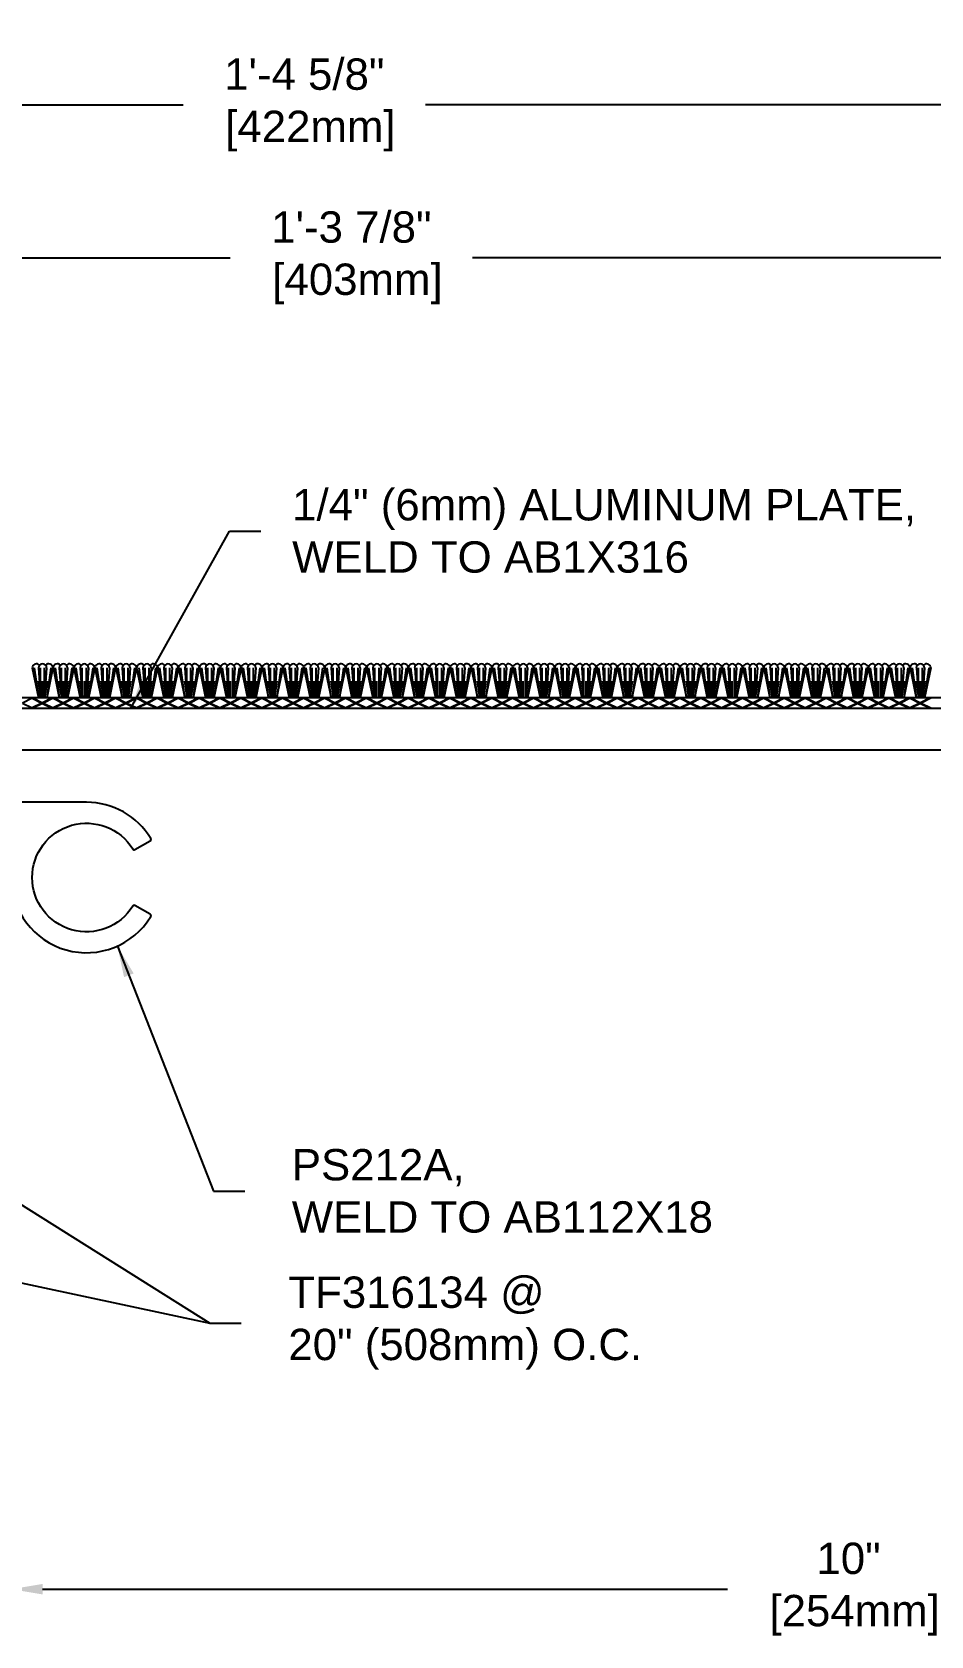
# Model space of a CAD drawing. Header units: inches. Extents: x -4.4 to 49.4, y -1.4 to 9.7.
# Drawn here: x 6.98 to 12.35, y -1.24 to 8.35 of the extents above; entities that cross this region are included whole.
import ezdxf

# ---------------------------------------------------------------- set-up
doc = ezdxf.new("R2010")
doc.units = ezdxf.units.IN
doc.header["$MEASUREMENT"] = 0
for name, color, linetype in [('Conditions', 1, 'Continuous'), ('Dimensions', 3, 'Continuous'), ('Metals', 7, 'Continuous'), ('Text', 2, 'Continuous')]:
    doc.layers.add(name, color=color, linetype=linetype)
doc.styles.add('ARIAL', font='arial.ttf')
doc.dimstyles.new('Arial', dxfattribs={"dimscale": 1.5, "dimtxt": 0.125, "dimasz": 0.125, "dimexe": 0.125, "dimexo": 0.125, "dimgap": 0.125, "dimtad": 0, "dimtih": 1, "dimtoh": 1, "dimdec": 4, "dimzin": 0, "dimdsep": 46, "dimlunit": 4, "dimtxsty": 'ARIAL', "dimcen": 0.125, "dimadec": 0, "dimazin": 0, "dimtfac": 1, "dimtdec": 4, "dimtofl": 0, "dimtmove": 0, "dimatfit": 3, "dimfxl": 0, "dimfrac": 2, "dimtolj": 1, "dimtzin": 0, "dimarcsym": 0})

# ---------------------------------------------------------------- blocks, each defined once
blk = doc.blocks.new('*D12')
at = {"layer": 'Defpoints', "color": 0}
for p in [(6.8539, 0), (16.8539, 0), (16.8539, -0.9653)]:
    blk.add_point(p, dxfattribs=at)
at = {"layer": 'Dimensions', "color": 0, "lineweight": -2}
for p, q in [((6.8539, -0.1875), (6.8539, -1.1528)), ((16.8539, -0.1875), (16.8539, -1.1528)), ((7.0414, -0.9653), (11.1362, -0.9653)), ((16.6664, -0.9653), (12.5859, -0.9653))]:
    blk.add_line(p, q, dxfattribs=at)
at = {"layer": 'Dimensions', "color": 0}
for points in [[(7.0414, -0.9341), (7.0414, -0.9966), (6.8539, -0.9653)], [(16.6664, -0.9341), (16.6664, -0.9966), (16.8539, -0.9653)]]:
    blk.add_solid(points, dxfattribs=at)
at = {"layer": 'Dimensions', "color": 0, "insert": (11.861, -0.9653), "char_height": 0.1875, "attachment_point": 5, "style": 'ARIAL'}
blk.add_mtext('\\A1;10"\\P [254mm]', dxfattribs=at)
blk = doc.blocks.new('*D14')
at = {"layer": 'Defpoints', "color": 0}
for p in [(16.8539, 7.9145), (0.2542, 4.4823), (16.8539, 4.4773)]:
    blk.add_point(p, dxfattribs=at)
at = {"layer": 'Dimensions', "color": 0, "lineweight": -2}
for p, q in [((0.2542, 4.6698), (0.2542, 8.102)), ((16.8539, 4.6648), (16.8539, 8.102)), ((0.4417, 7.9145), (7.8816, 7.9145)), ((16.6664, 7.9145), (9.3313, 7.9145))]:
    blk.add_line(p, q, dxfattribs=at)
at = {"layer": 'Dimensions', "color": 0}
for points in [[(0.4417, 7.9457), (0.4417, 7.8832), (0.2542, 7.9145)], [(16.6664, 7.9457), (16.6664, 7.8832), (16.8539, 7.9145)]]:
    blk.add_solid(points, dxfattribs=at)
at = {"layer": 'Dimensions', "color": 0, "insert": (8.6064, 7.9145), "char_height": 0.1875, "attachment_point": 5, "style": 'ARIAL'}
blk.add_mtext('\\A1;1\'-4 5/8"\\P [422mm]', dxfattribs=at)
blk = doc.blocks.new('*D18')
at = {"layer": 'Defpoints', "color": 0}
for p in [(1.0001, 6.9999), (1.0001, 4.4773), (16.8539, 4.4773)]:
    blk.add_point(p, dxfattribs=at)
at = {"layer": 'Dimensions', "color": 0, "lineweight": -2}
for p, q in [((1.0001, 4.6648), (1.0001, 7.1874)), ((16.8539, 4.6648), (16.8539, 7.1874)), ((1.1876, 6.9999), (8.1631, 6.9999)), ((16.6664, 6.9999), (9.6128, 6.9999))]:
    blk.add_line(p, q, dxfattribs=at)
at = {"layer": 'Dimensions', "color": 0}
for points in [[(1.1876, 7.0311), (1.1876, 6.9686), (1.0001, 6.9999)], [(16.6664, 7.0311), (16.6664, 6.9686), (16.8539, 6.9999)]]:
    blk.add_solid(points, dxfattribs=at)
at = {"layer": 'Dimensions', "color": 0, "insert": (8.8879, 6.9999), "char_height": 0.1875, "attachment_point": 5, "style": 'ARIAL'}
blk.add_mtext('\\A1;1\'-3 7/8"\\P [403mm]', dxfattribs=at)
blk = doc.blocks.new('PS212A')
at = {"linetype": 'Continuous', "flags": 128}
blk.add_lwpolyline([(0.4499, 0.125), (-1.7472, 0.125, 0.414214), (-1.7572, 0.115), (-1.7572, 0.0941, 0.198912), (-1.7543, 0.0871), (-1.6701, 0.0029, 0.198912), (-1.6631, 0), (-0.01, 0, -0.414214), (0, -0.01), (0, -0.3249, 0.758338), (0.8344, -0.5587, 0.420887), (0.8308, -0.5448), (0.7399, -0.4923, 0.405496), (0.7264, -0.4957, -3.520953), (0.7264, -0.1541, 0.405496), (0.7399, -0.1575), (0.8308, -0.105, 0.420887), (0.8344, -0.0912, 0.261868)], format="xyb", close=True, dxfattribs=at)
blk = doc.blocks.new('*U38')
for p, q in [((15, 0.0625), (0, 0.0625)), ((0, 0), (15, 0)), ((5.125, 0.0603), (5.067, 0.0312)), ((5.067, 0.0312), (5.125, 0.0022)), ((5.125, 0.0603), (5.183, 0.0312)), ((5.183, 0.0312), (5.125, 0.0022)), ((5.1295, 0.0625), (5.1875, 0.0335)), ((5.1875, 0.029), (5.1295, 0)), ((5.2455, 0.0625), (5.1875, 0.0335)), ((5.1875, 0.029), (5.2455, 0)), ((5.25, 0.0603), (5.192, 0.0312)), ((5.192, 0.0312), (5.25, 0.0022)), ((5.25, 0.0603), (5.308, 0.0312)), ((5.308, 0.0312), (5.25, 0.0022)), ((5.2545, 0.0625), (5.3125, 0.0335)), ((5.3125, 0.029), (5.2545, 0)), ((5.3705, 0.0625), (5.3125, 0.0335)), ((5.3125, 0.029), (5.3705, 0)), ((5.375, 0.0603), (5.317, 0.0312)), ((5.317, 0.0312), (5.375, 0.0022)), ((5.375, 0.0603), (5.433, 0.0312)), ((5.433, 0.0312), (5.375, 0.0022)), ((5.3795, 0.0625), (5.4375, 0.0335)), ((5.4375, 0.029), (5.3795, 0)), ((5.4955, 0.0625), (5.4375, 0.0335)), ((5.4375, 0.029), (5.4955, 0)), ((5.5, 0.0603), (5.442, 0.0312)), ((5.442, 0.0312), (5.5, 0.0022)), ((5.5, 0.0603), (5.558, 0.0312)), ((5.558, 0.0312), (5.5, 0.0022)), ((5.5045, 0.0625), (5.5625, 0.0335)), ((5.5625, 0.029), (5.5045, 0)), ((5.6205, 0.0625), (5.5625, 0.0335)), ((5.5625, 0.029), (5.6205, 0)), ((5.625, 0.0603), (5.567, 0.0312)), ((5.567, 0.0312), (5.625, 0.0022)), ((5.625, 0.0603), (5.683, 0.0312)), ((5.683, 0.0312), (5.625, 0.0022)), ((5.6295, 0.0625), (5.6875, 0.0335)), ((5.6875, 0.029), (5.6295, 0)), ((5.7455, 0.0625), (5.6875, 0.0335)), ((5.6875, 0.029), (5.7455, 0)), ((5.75, 0.0603), (5.692, 0.0312)), ((5.692, 0.0312), (5.75, 0.0022)), ((5.75, 0.0603), (5.808, 0.0312)), ((5.808, 0.0312), (5.75, 0.0022)), ((5.7545, 0.0625), (5.8125, 0.0335)), ((5.8125, 0.029), (5.7545, 0)), ((5.8705, 0.0625), (5.8125, 0.0335)), ((5.8125, 0.029), (5.8705, 0)), ((5.875, 0.0603), (5.817, 0.0312)), ((5.817, 0.0312), (5.875, 0.0022)), ((5.875, 0.0603), (5.933, 0.0312)), ((5.933, 0.0312), (5.875, 0.0022)), ((5.8795, 0.0625), (5.9375, 0.0335)), ((5.9375, 0.029), (5.8795, 0)), ((5.9955, 0.0625), (5.9375, 0.0335)), ((5.9375, 0.029), (5.9955, 0)), ((6, 0.0603), (5.942, 0.0312)), ((5.942, 0.0312), (6, 0.0022)), ((6, 0.0603), (6.058, 0.0312)), ((6.058, 0.0312), (6, 0.0022)), ((6.0045, 0.0625), (6.0625, 0.0335)), ((6.0625, 0.029), (6.0045, 0)), ((6.1205, 0.0625), (6.0625, 0.0335)), ((6.0625, 0.029), (6.1205, 0)), ((6.125, 0.0603), (6.067, 0.0312)), ((6.067, 0.0312), (6.125, 0.0022)), ((6.125, 0.0603), (6.183, 0.0312)), ((6.183, 0.0312), (6.125, 0.0022)), ((6.1295, 0.0625), (6.1875, 0.0335)), ((6.1875, 0.029), (6.1295, 0)), ((6.2455, 0.0625), (6.1875, 0.0335)), ((6.1875, 0.029), (6.2455, 0)), ((6.25, 0.0603), (6.192, 0.0312)), ((6.192, 0.0312), (6.25, 0.0022)), ((6.25, 0.0603), (6.308, 0.0312)), ((6.308, 0.0312), (6.25, 0.0022)), ((6.2545, 0.0625), (6.3125, 0.0335)), ((6.3125, 0.029), (6.2545, 0)), ((6.3705, 0.0625), (6.3125, 0.0335)), ((6.3125, 0.029), (6.3705, 0)), ((6.375, 0.0603), (6.317, 0.0312)), ((6.317, 0.0312), (6.375, 0.0022)), ((6.375, 0.0603), (6.433, 0.0312)), ((6.433, 0.0312), (6.375, 0.0022)), ((6.3795, 0.0625), (6.4375, 0.0335)), ((6.4375, 0.029), (6.3795, 0)), ((6.4955, 0.0625), (6.4375, 0.0335)), ((6.4375, 0.029), (6.4955, 0)), ((6.5, 0.0603), (6.442, 0.0312)), ((6.442, 0.0312), (6.5, 0.0022)), ((6.5, 0.0603), (6.558, 0.0312)), ((6.558, 0.0312), (6.5, 0.0022)), ((6.5045, 0.0625), (6.5625, 0.0335)), ((6.5625, 0.029), (6.5045, 0)), ((6.6205, 0.0625), (6.5625, 0.0335)), ((6.5625, 0.029), (6.6205, 0)), ((6.625, 0.0603), (6.567, 0.0312)), ((6.567, 0.0312), (6.625, 0.0022)), ((6.625, 0.0603), (6.683, 0.0312)), ((6.683, 0.0312), (6.625, 0.0022)), ((6.6295, 0.0625), (6.6875, 0.0335)), ((6.6875, 0.029), (6.6295, 0)), ((6.7455, 0.0625), (6.6875, 0.0335)), ((6.6875, 0.029), (6.7455, 0)), ((6.75, 0.0603), (6.692, 0.0312)), ((6.692, 0.0312), (6.75, 0.0022)), ((6.75, 0.0603), (6.808, 0.0312)), ((6.808, 0.0312), (6.75, 0.0022)), ((6.7545, 0.0625), (6.8125, 0.0335)), ((6.8125, 0.029), (6.7545, 0)), ((6.8705, 0.0625), (6.8125, 0.0335)), ((6.8125, 0.029), (6.8705, 0)), ((6.875, 0.0603), (6.817, 0.0312)), ((6.817, 0.0312), (6.875, 0.0022)), ((6.875, 0.0603), (6.933, 0.0312)), ((6.933, 0.0312), (6.875, 0.0022)), ((6.8795, 0.0625), (6.9375, 0.0335)), ((6.9375, 0.029), (6.8795, 0)), ((6.9955, 0.0625), (6.9375, 0.0335)), ((6.9375, 0.029), (6.9955, 0)), ((7, 0.0603), (6.942, 0.0312)), ((6.942, 0.0312), (7, 0.0022)), ((7, 0.0603), (7.058, 0.0312)), ((7.058, 0.0312), (7, 0.0022)), ((7.0045, 0.0625), (7.0625, 0.0335)), ((7.0625, 0.029), (7.0045, 0)), ((7.1205, 0.0625), (7.0625, 0.0335)), ((7.0625, 0.029), (7.1205, 0)), ((7.125, 0.0603), (7.067, 0.0312)), ((7.067, 0.0312), (7.125, 0.0022)), ((7.125, 0.0603), (7.183, 0.0312)), ((7.183, 0.0312), (7.125, 0.0022)), ((7.1295, 0.0625), (7.1875, 0.0335)), ((7.1875, 0.029), (7.1295, 0)), ((7.2455, 0.0625), (7.1875, 0.0335)), ((7.1875, 0.029), (7.2455, 0)), ((7.25, 0.0603), (7.192, 0.0312)), ((7.192, 0.0312), (7.25, 0.0022)), ((7.25, 0.0603), (7.308, 0.0312)), ((7.308, 0.0312), (7.25, 0.0022)), ((7.2545, 0.0625), (7.3125, 0.0335)), ((7.3125, 0.029), (7.2545, 0)), ((7.3705, 0.0625), (7.3125, 0.0335)), ((7.3125, 0.029), (7.3705, 0)), ((7.375, 0.0603), (7.317, 0.0312)), ((7.317, 0.0312), (7.375, 0.0022)), ((7.375, 0.0603), (7.433, 0.0312)), ((7.433, 0.0312), (7.375, 0.0022)), ((7.3795, 0.0625), (7.4375, 0.0335)), ((7.4375, 0.029), (7.3795, 0)), ((7.4955, 0.0625), (7.4375, 0.0335)), ((7.4375, 0.029), (7.4955, 0)), ((7.5, 0.0603), (7.442, 0.0312)), ((7.442, 0.0312), (7.5, 0.0022)), ((7.5, 0.0603), (7.558, 0.0312)), ((7.558, 0.0312), (7.5, 0.0022)), ((7.5045, 0.0625), (7.5625, 0.0335)), ((7.5625, 0.029), (7.5045, 0)), ((7.6205, 0.0625), (7.5625, 0.0335)), ((7.5625, 0.029), (7.6205, 0)), ((7.625, 0.0603), (7.567, 0.0312)), ((7.567, 0.0312), (7.625, 0.0022)), ((7.625, 0.0603), (7.683, 0.0312)), ((7.683, 0.0312), (7.625, 0.0022)), ((7.6295, 0.0625), (7.6875, 0.0335)), ((7.6875, 0.029), (7.6295, 0)), ((7.7455, 0.0625), (7.6875, 0.0335)), ((7.6875, 0.029), (7.7455, 0)), ((7.75, 0.0603), (7.692, 0.0312)), ((7.692, 0.0312), (7.75, 0.0022)), ((7.75, 0.0603), (7.808, 0.0312)), ((7.808, 0.0312), (7.75, 0.0022)), ((7.7545, 0.0625), (7.8125, 0.0335)), ((7.8125, 0.029), (7.7545, 0)), ((7.8705, 0.0625), (7.8125, 0.0335)), ((7.8125, 0.029), (7.8705, 0)), ((7.875, 0.0603), (7.817, 0.0312)), ((7.817, 0.0312), (7.875, 0.0022)), ((7.875, 0.0603), (7.933, 0.0312)), ((7.933, 0.0312), (7.875, 0.0022)), ((7.8795, 0.0625), (7.9375, 0.0335)), ((7.9375, 0.029), (7.8795, 0)), ((7.9955, 0.0625), (7.9375, 0.0335)), ((7.9375, 0.029), (7.9955, 0)), ((8, 0.0603), (7.942, 0.0312)), ((7.942, 0.0312), (8, 0.0022)), ((8, 0.0603), (8.058, 0.0312)), ((8.058, 0.0312), (8, 0.0022)), ((8.0045, 0.0625), (8.0625, 0.0335)), ((8.0625, 0.029), (8.0045, 0)), ((8.1205, 0.0625), (8.0625, 0.0335)), ((8.0625, 0.029), (8.1205, 0)), ((8.125, 0.0603), (8.067, 0.0312)), ((8.067, 0.0312), (8.125, 0.0022)), ((8.125, 0.0603), (8.183, 0.0312)), ((8.183, 0.0312), (8.125, 0.0022)), ((8.1295, 0.0625), (8.1875, 0.0335)), ((8.1875, 0.029), (8.1295, 0)), ((8.2455, 0.0625), (8.1875, 0.0335)), ((8.1875, 0.029), (8.2455, 0)), ((8.25, 0.0603), (8.192, 0.0312)), ((8.192, 0.0312), (8.25, 0.0022)), ((8.25, 0.0603), (8.308, 0.0312)), ((8.308, 0.0312), (8.25, 0.0022)), ((8.2545, 0.0625), (8.3125, 0.0335)), ((8.3125, 0.029), (8.2545, 0)), ((8.3705, 0.0625), (8.3125, 0.0335)), ((8.3125, 0.029), (8.3705, 0)), ((8.375, 0.0603), (8.317, 0.0312)), ((8.317, 0.0312), (8.375, 0.0022)), ((8.375, 0.0603), (8.433, 0.0312)), ((8.433, 0.0312), (8.375, 0.0022)), ((8.3795, 0.0625), (8.4375, 0.0335)), ((8.4375, 0.029), (8.3795, 0)), ((8.4955, 0.0625), (8.4375, 0.0335)), ((8.4375, 0.029), (8.4955, 0)), ((8.5, 0.0603), (8.442, 0.0312)), ((8.442, 0.0312), (8.5, 0.0022)), ((8.5, 0.0603), (8.558, 0.0312)), ((8.558, 0.0312), (8.5, 0.0022)), ((8.5045, 0.0625), (8.5625, 0.0335)), ((8.5625, 0.029), (8.5045, 0)), ((8.6205, 0.0625), (8.5625, 0.0335)), ((8.5625, 0.029), (8.6205, 0)), ((8.625, 0.0603), (8.567, 0.0312)), ((8.567, 0.0312), (8.625, 0.0022)), ((8.625, 0.0603), (8.683, 0.0312)), ((8.683, 0.0312), (8.625, 0.0022)), ((8.6295, 0.0625), (8.6875, 0.0335)), ((8.6875, 0.029), (8.6295, 0)), ((8.7455, 0.0625), (8.6875, 0.0335)), ((8.6875, 0.029), (8.7455, 0)), ((8.75, 0.0603), (8.692, 0.0312)), ((8.692, 0.0312), (8.75, 0.0022)), ((8.75, 0.0603), (8.808, 0.0312)), ((8.808, 0.0312), (8.75, 0.0022)), ((8.7545, 0.0625), (8.8125, 0.0335)), ((8.8125, 0.029), (8.7545, 0)), ((8.8705, 0.0625), (8.8125, 0.0335)), ((8.8125, 0.029), (8.8705, 0)), ((8.875, 0.0603), (8.817, 0.0312)), ((8.817, 0.0312), (8.875, 0.0022)), ((8.875, 0.0603), (8.933, 0.0312)), ((8.933, 0.0312), (8.875, 0.0022)), ((8.8795, 0.0625), (8.9375, 0.0335)), ((8.9375, 0.029), (8.8795, 0)), ((8.9955, 0.0625), (8.9375, 0.0335)), ((8.9375, 0.029), (8.9955, 0)), ((9, 0.0603), (8.942, 0.0312)), ((8.942, 0.0312), (9, 0.0022)), ((9, 0.0603), (9.058, 0.0312)), ((9.058, 0.0312), (9, 0.0022)), ((9.0045, 0.0625), (9.0625, 0.0335)), ((9.0625, 0.029), (9.0045, 0)), ((9.1205, 0.0625), (9.0625, 0.0335)), ((9.0625, 0.029), (9.1205, 0)), ((9.125, 0.0603), (9.067, 0.0312)), ((9.067, 0.0312), (9.125, 0.0022)), ((9.125, 0.0603), (9.183, 0.0312)), ((9.183, 0.0312), (9.125, 0.0022)), ((9.1295, 0.0625), (9.1875, 0.0335)), ((9.1875, 0.029), (9.1295, 0)), ((9.2455, 0.0625), (9.1875, 0.0335)), ((9.1875, 0.029), (9.2455, 0)), ((9.25, 0.0603), (9.192, 0.0312)), ((9.192, 0.0312), (9.25, 0.0022)), ((9.25, 0.0603), (9.308, 0.0312)), ((9.308, 0.0312), (9.25, 0.0022)), ((9.2545, 0.0625), (9.3125, 0.0335)), ((9.3125, 0.029), (9.2545, 0)), ((9.3705, 0.0625), (9.3125, 0.0335)), ((9.3125, 0.029), (9.3705, 0)), ((9.375, 0.0603), (9.317, 0.0312)), ((9.317, 0.0312), (9.375, 0.0022)), ((9.375, 0.0603), (9.433, 0.0312)), ((9.433, 0.0312), (9.375, 0.0022)), ((9.3795, 0.0625), (9.4375, 0.0335)), ((9.4375, 0.029), (9.3795, 0)), ((9.4955, 0.0625), (9.4375, 0.0335)), ((9.4375, 0.029), (9.4955, 0)), ((9.5, 0.0603), (9.442, 0.0312)), ((9.442, 0.0312), (9.5, 0.0022)), ((9.5, 0.0603), (9.558, 0.0312)), ((9.558, 0.0312), (9.5, 0.0022)), ((9.5045, 0.0625), (9.5625, 0.0335)), ((9.5625, 0.029), (9.5045, 0)), ((9.6205, 0.0625), (9.5625, 0.0335)), ((9.5625, 0.029), (9.6205, 0)), ((9.625, 0.0603), (9.567, 0.0312)), ((9.567, 0.0312), (9.625, 0.0022)), ((9.625, 0.0603), (9.683, 0.0312)), ((9.683, 0.0312), (9.625, 0.0022)), ((9.6295, 0.0625), (9.6875, 0.0335)), ((9.6875, 0.029), (9.6295, 0)), ((9.7455, 0.0625), (9.6875, 0.0335)), ((9.6875, 0.029), (9.7455, 0)), ((9.75, 0.0603), (9.692, 0.0312)), ((9.692, 0.0312), (9.75, 0.0022)), ((9.75, 0.0603), (9.808, 0.0312)), ((9.808, 0.0312), (9.75, 0.0022)), ((9.7545, 0.0625), (9.8125, 0.0335)), ((9.8125, 0.029), (9.7545, 0)), ((9.8705, 0.0625), (9.8125, 0.0335)), ((9.8125, 0.029), (9.8705, 0)), ((9.875, 0.0603), (9.817, 0.0312)), ((9.817, 0.0312), (9.875, 0.0022)), ((9.875, 0.0603), (9.933, 0.0312)), ((9.933, 0.0312), (9.875, 0.0022)), ((9.8795, 0.0625), (9.9375, 0.0335)), ((9.9375, 0.029), (9.8795, 0)), ((9.9955, 0.0625), (9.9375, 0.0335)), ((9.9375, 0.029), (9.9955, 0)), ((10, 0.0603), (9.942, 0.0312)), ((9.942, 0.0312), (10, 0.0022)), ((10, 0.0603), (10.058, 0.0312)), ((10.058, 0.0312), (10, 0.0022)), ((10.0045, 0.0625), (10.0625, 0.0335)), ((10.0625, 0.029), (10.0045, 0)), ((10.1205, 0.0625), (10.0625, 0.0335)), ((10.0625, 0.029), (10.1205, 0)), ((10.125, 0.0603), (10.067, 0.0312)), ((10.067, 0.0312), (10.125, 0.0022)), ((10.125, 0.0603), (10.183, 0.0312)), ((10.183, 0.0312), (10.125, 0.0022)), ((10.1295, 0.0625), (10.1875, 0.0335)), ((10.1875, 0.029), (10.1295, 0)), ((10.2455, 0.0625), (10.1875, 0.0335)), ((10.1875, 0.029), (10.2455, 0)), ((10.25, 0.0603), (10.192, 0.0312)), ((10.192, 0.0312), (10.25, 0.0022)), ((10.25, 0.0603), (10.308, 0.0312)), ((10.308, 0.0312), (10.25, 0.0022)), ((10.2545, 0.0625), (10.3125, 0.0335)), ((10.3125, 0.029), (10.2545, 0)), ((10.3705, 0.0625), (10.3125, 0.0335)), ((10.3125, 0.029), (10.3705, 0)), ((10.375, 0.0603), (10.317, 0.0312)), ((10.317, 0.0312), (10.375, 0.0022)), ((10.375, 0.0603), (10.433, 0.0312)), ((10.433, 0.0312), (10.375, 0.0022)), ((10.3795, 0.0625), (10.4375, 0.0335)), ((10.4375, 0.029), (10.3795, 0)), ((10.4955, 0.0625), (10.4375, 0.0335)), ((10.4375, 0.029), (10.4955, 0)), ((10.5, 0.0603), (10.442, 0.0312)), ((10.442, 0.0312), (10.5, 0.0022))]:
    blk.add_line(p, q)
for points in [[(5.1249, 0.2412), (5.1623, 0.0625)], [(5.1369, 0.243), (5.1619, 0.0642)], [(5.1624, 0.2412), (5.1749, 0.0625)], [(5.1749, 0.0625), (5.1749, 0.2412)], [(5.1992, 0.0625), (5.1992, 0.2412)], [(5.2117, 0.2412), (5.1992, 0.0625)], [(5.2492, 0.2412), (5.2118, 0.0625)], [(5.2372, 0.243), (5.2122, 0.0642)], [(5.2499, 0.2412), (5.2873, 0.0625)], [(5.2619, 0.243), (5.2869, 0.0642)], [(5.2874, 0.2412), (5.2999, 0.0625)], [(5.2999, 0.0625), (5.2999, 0.2412)], [(5.3242, 0.0625), (5.3242, 0.2412)], [(5.3367, 0.2412), (5.3242, 0.0625)], [(5.3742, 0.2412), (5.3368, 0.0625)], [(5.3622, 0.243), (5.3372, 0.0642)], [(5.3749, 0.2412), (5.4123, 0.0625)], [(5.3869, 0.243), (5.4119, 0.0642)], [(5.4124, 0.2412), (5.4249, 0.0625)], [(5.4249, 0.0625), (5.4249, 0.2412)], [(5.4492, 0.0625), (5.4492, 0.2412)], [(5.4617, 0.2412), (5.4492, 0.0625)], [(5.4992, 0.2412), (5.4618, 0.0625)], [(5.4872, 0.243), (5.4622, 0.0642)], [(5.4999, 0.2412), (5.5373, 0.0625)], [(5.5119, 0.243), (5.5369, 0.0642)], [(5.5374, 0.2412), (5.5499, 0.0625)], [(5.5499, 0.0625), (5.5499, 0.2412)], [(5.5742, 0.0625), (5.5742, 0.2412)], [(5.5867, 0.2412), (5.5742, 0.0625)], [(5.6242, 0.2412), (5.5868, 0.0625)], [(5.6122, 0.243), (5.5872, 0.0642)], [(5.6249, 0.2412), (5.6623, 0.0625)], [(5.6369, 0.243), (5.6619, 0.0642)], [(5.6624, 0.2412), (5.6749, 0.0625)], [(5.6749, 0.0625), (5.6749, 0.2412)], [(5.6992, 0.0625), (5.6992, 0.2412)], [(5.7117, 0.2412), (5.6992, 0.0625)], [(5.7492, 0.2412), (5.7118, 0.0625)], [(5.7372, 0.243), (5.7122, 0.0642)], [(5.7499, 0.2412), (5.7873, 0.0625)], [(5.7619, 0.243), (5.7869, 0.0642)], [(5.7874, 0.2412), (5.7999, 0.0625)], [(5.7999, 0.0625), (5.7999, 0.2412)], [(5.8242, 0.0625), (5.8242, 0.2412)], [(5.8367, 0.2412), (5.8242, 0.0625)], [(5.8742, 0.2412), (5.8368, 0.0625)], [(5.8622, 0.243), (5.8372, 0.0642)], [(5.8749, 0.2412), (5.9123, 0.0625)], [(5.8869, 0.243), (5.9119, 0.0642)], [(5.9124, 0.2412), (5.9249, 0.0625)], [(5.9249, 0.0625), (5.9249, 0.2412)], [(5.9492, 0.0625), (5.9492, 0.2412)], [(5.9617, 0.2412), (5.9492, 0.0625)], [(5.9992, 0.2412), (5.9618, 0.0625)], [(5.9872, 0.243), (5.9622, 0.0642)], [(5.9999, 0.2412), (6.0373, 0.0625)], [(6.0119, 0.243), (6.0369, 0.0642)], [(6.0374, 0.2412), (6.0499, 0.0625)], [(6.0499, 0.0625), (6.0499, 0.2412)], [(6.0742, 0.0625), (6.0742, 0.2412)], [(6.0867, 0.2412), (6.0742, 0.0625)], [(6.1242, 0.2412), (6.0868, 0.0625)], [(6.1122, 0.243), (6.0872, 0.0642)], [(6.1249, 0.2412), (6.1623, 0.0625)], [(6.1369, 0.243), (6.1619, 0.0642)], [(6.1624, 0.2412), (6.1749, 0.0625)], [(6.1749, 0.0625), (6.1749, 0.2412)], [(6.1992, 0.0625), (6.1992, 0.2412)], [(6.2117, 0.2412), (6.1992, 0.0625)], [(6.2492, 0.2412), (6.2118, 0.0625)], [(6.2372, 0.243), (6.2122, 0.0642)], [(6.2499, 0.2412), (6.2873, 0.0625)], [(6.2619, 0.243), (6.2869, 0.0642)], [(6.2874, 0.2412), (6.2999, 0.0625)], [(6.2999, 0.0625), (6.2999, 0.2412)], [(6.3242, 0.0625), (6.3242, 0.2412)], [(6.3367, 0.2412), (6.3242, 0.0625)], [(6.3742, 0.2412), (6.3368, 0.0625)], [(6.3622, 0.243), (6.3372, 0.0642)], [(6.3749, 0.2412), (6.4123, 0.0625)], [(6.3869, 0.243), (6.4119, 0.0642)], [(6.4124, 0.2412), (6.4249, 0.0625)], [(6.4249, 0.0625), (6.4249, 0.2412)], [(6.4492, 0.0625), (6.4492, 0.2412)], [(6.4617, 0.2412), (6.4492, 0.0625)], [(6.4992, 0.2412), (6.4618, 0.0625)], [(6.4872, 0.243), (6.4622, 0.0642)], [(6.4999, 0.2412), (6.5373, 0.0625)], [(6.5119, 0.243), (6.5369, 0.0642)], [(6.5374, 0.2412), (6.5499, 0.0625)], [(6.5499, 0.0625), (6.5499, 0.2412)], [(6.5742, 0.0625), (6.5742, 0.2412)], [(6.5867, 0.2412), (6.5742, 0.0625)], [(6.6242, 0.2412), (6.5868, 0.0625)], [(6.6122, 0.243), (6.5872, 0.0642)], [(6.6249, 0.2412), (6.6623, 0.0625)], [(6.6369, 0.243), (6.6619, 0.0642)], [(6.6624, 0.2412), (6.6749, 0.0625)], [(6.6749, 0.0625), (6.6749, 0.2412)], [(6.6992, 0.0625), (6.6992, 0.2412)], [(6.7117, 0.2412), (6.6992, 0.0625)], [(6.7492, 0.2412), (6.7118, 0.0625)], [(6.7372, 0.243), (6.7122, 0.0642)], [(6.7499, 0.2412), (6.7873, 0.0625)], [(6.7619, 0.243), (6.7869, 0.0642)], [(6.7874, 0.2412), (6.7999, 0.0625)], [(6.7999, 0.0625), (6.7999, 0.2412)], [(6.8242, 0.0625), (6.8242, 0.2412)], [(6.8367, 0.2412), (6.8242, 0.0625)], [(6.8742, 0.2412), (6.8368, 0.0625)], [(6.8622, 0.243), (6.8372, 0.0642)], [(6.8749, 0.2412), (6.9123, 0.0625)], [(6.8869, 0.243), (6.9119, 0.0642)], [(6.9124, 0.2412), (6.9249, 0.0625)], [(6.9249, 0.0625), (6.9249, 0.2412)], [(6.9492, 0.0625), (6.9492, 0.2412)], [(6.9617, 0.2412), (6.9492, 0.0625)], [(6.9992, 0.2412), (6.9618, 0.0625)], [(6.9872, 0.243), (6.9622, 0.0642)], [(6.9999, 0.2412), (7.0373, 0.0625)], [(7.0119, 0.243), (7.0369, 0.0642)], [(7.0374, 0.2412), (7.0499, 0.0625)], [(7.0499, 0.0625), (7.0499, 0.2412)], [(7.0742, 0.0625), (7.0742, 0.2412)], [(7.0867, 0.2412), (7.0742, 0.0625)], [(7.1242, 0.2412), (7.0868, 0.0625)], [(7.1122, 0.243), (7.0872, 0.0642)], [(7.1249, 0.2412), (7.1623, 0.0625)], [(7.1369, 0.243), (7.1619, 0.0642)], [(7.1624, 0.2412), (7.1749, 0.0625)], [(7.1749, 0.0625), (7.1749, 0.2412)], [(7.1992, 0.0625), (7.1992, 0.2412)], [(7.2117, 0.2412), (7.1992, 0.0625)], [(7.2492, 0.2412), (7.2118, 0.0625)], [(7.2372, 0.243), (7.2122, 0.0642)], [(7.2499, 0.2412), (7.2873, 0.0625)], [(7.2619, 0.243), (7.2869, 0.0642)], [(7.2874, 0.2412), (7.2999, 0.0625)], [(7.2999, 0.0625), (7.2999, 0.2412)], [(7.3242, 0.0625), (7.3242, 0.2412)], [(7.3367, 0.2412), (7.3242, 0.0625)], [(7.3742, 0.2412), (7.3368, 0.0625)], [(7.3622, 0.243), (7.3372, 0.0642)], [(7.3749, 0.2412), (7.4123, 0.0625)], [(7.3869, 0.243), (7.4119, 0.0642)], [(7.4124, 0.2412), (7.4249, 0.0625)], [(7.4249, 0.0625), (7.4249, 0.2412)], [(7.4492, 0.0625), (7.4492, 0.2412)], [(7.4617, 0.2412), (7.4492, 0.0625)], [(7.4992, 0.2412), (7.4618, 0.0625)], [(7.4872, 0.243), (7.4622, 0.0642)], [(7.4999, 0.2412), (7.5373, 0.0625)], [(7.5119, 0.243), (7.5369, 0.0642)], [(7.5374, 0.2412), (7.5499, 0.0625)], [(7.5499, 0.0625), (7.5499, 0.2412)], [(7.5742, 0.0625), (7.5742, 0.2412)], [(7.5867, 0.2412), (7.5742, 0.0625)], [(7.6242, 0.2412), (7.5868, 0.0625)], [(7.6122, 0.243), (7.5872, 0.0642)], [(7.6249, 0.2412), (7.6623, 0.0625)], [(7.6369, 0.243), (7.6619, 0.0642)], [(7.6624, 0.2412), (7.6749, 0.0625)], [(7.6749, 0.0625), (7.6749, 0.2412)], [(7.6992, 0.0625), (7.6992, 0.2412)], [(7.7117, 0.2412), (7.6992, 0.0625)], [(7.7492, 0.2412), (7.7118, 0.0625)], [(7.7372, 0.243), (7.7122, 0.0642)], [(7.7499, 0.2412), (7.7873, 0.0625)], [(7.7619, 0.243), (7.7869, 0.0642)], [(7.7874, 0.2412), (7.7999, 0.0625)], [(7.7999, 0.0625), (7.7999, 0.2412)], [(7.8242, 0.0625), (7.8242, 0.2412)], [(7.8367, 0.2412), (7.8242, 0.0625)], [(7.8742, 0.2412), (7.8368, 0.0625)], [(7.8622, 0.243), (7.8372, 0.0642)], [(7.8749, 0.2412), (7.9123, 0.0625)], [(7.8869, 0.243), (7.9119, 0.0642)], [(7.9124, 0.2412), (7.9249, 0.0625)], [(7.9249, 0.0625), (7.9249, 0.2412)], [(7.9492, 0.0625), (7.9492, 0.2412)], [(7.9617, 0.2412), (7.9492, 0.0625)], [(7.9992, 0.2412), (7.9618, 0.0625)], [(7.9872, 0.243), (7.9622, 0.0642)], [(7.9999, 0.2412), (8.0373, 0.0625)], [(8.0119, 0.243), (8.0369, 0.0642)], [(8.0374, 0.2412), (8.0499, 0.0625)], [(8.0499, 0.0625), (8.0499, 0.2412)], [(8.0742, 0.0625), (8.0742, 0.2412)], [(8.0867, 0.2412), (8.0742, 0.0625)], [(8.1242, 0.2412), (8.0868, 0.0625)], [(8.1122, 0.243), (8.0872, 0.0642)], [(8.1249, 0.2412), (8.1623, 0.0625)], [(8.1369, 0.243), (8.1619, 0.0642)], [(8.1624, 0.2412), (8.1749, 0.0625)], [(8.1749, 0.0625), (8.1749, 0.2412)], [(8.1992, 0.0625), (8.1992, 0.2412)], [(8.2117, 0.2412), (8.1992, 0.0625)], [(8.2492, 0.2412), (8.2118, 0.0625)], [(8.2372, 0.243), (8.2122, 0.0642)], [(8.2499, 0.2412), (8.2873, 0.0625)], [(8.2619, 0.243), (8.2869, 0.0642)], [(8.2874, 0.2412), (8.2999, 0.0625)], [(8.2999, 0.0625), (8.2999, 0.2412)], [(8.3242, 0.0625), (8.3242, 0.2412)], [(8.3367, 0.2412), (8.3242, 0.0625)], [(8.3742, 0.2412), (8.3368, 0.0625)], [(8.3622, 0.243), (8.3372, 0.0642)], [(8.3749, 0.2412), (8.4123, 0.0625)], [(8.3869, 0.243), (8.4119, 0.0642)], [(8.4124, 0.2412), (8.4249, 0.0625)], [(8.4249, 0.0625), (8.4249, 0.2412)], [(8.4492, 0.0625), (8.4492, 0.2412)], [(8.4617, 0.2412), (8.4492, 0.0625)], [(8.4992, 0.2412), (8.4618, 0.0625)], [(8.4872, 0.243), (8.4622, 0.0642)], [(8.4999, 0.2412), (8.5373, 0.0625)], [(8.5119, 0.243), (8.5369, 0.0642)], [(8.5374, 0.2412), (8.5499, 0.0625)], [(8.5499, 0.0625), (8.5499, 0.2412)], [(8.5742, 0.0625), (8.5742, 0.2412)], [(8.5867, 0.2412), (8.5742, 0.0625)], [(8.6242, 0.2412), (8.5868, 0.0625)], [(8.6122, 0.243), (8.5872, 0.0642)], [(8.6249, 0.2412), (8.6623, 0.0625)], [(8.6369, 0.243), (8.6619, 0.0642)], [(8.6624, 0.2412), (8.6749, 0.0625)], [(8.6749, 0.0625), (8.6749, 0.2412)], [(8.6992, 0.0625), (8.6992, 0.2412)], [(8.7117, 0.2412), (8.6992, 0.0625)], [(8.7492, 0.2412), (8.7118, 0.0625)], [(8.7372, 0.243), (8.7122, 0.0642)], [(8.7499, 0.2412), (8.7873, 0.0625)], [(8.7619, 0.243), (8.7869, 0.0642)], [(8.7874, 0.2412), (8.7999, 0.0625)], [(8.7999, 0.0625), (8.7999, 0.2412)], [(8.8242, 0.0625), (8.8242, 0.2412)], [(8.8367, 0.2412), (8.8242, 0.0625)], [(8.8742, 0.2412), (8.8368, 0.0625)], [(8.8622, 0.243), (8.8372, 0.0642)], [(8.8749, 0.2412), (8.9123, 0.0625)], [(8.8869, 0.243), (8.9119, 0.0642)], [(8.9124, 0.2412), (8.9249, 0.0625)], [(8.9249, 0.0625), (8.9249, 0.2412)], [(8.9492, 0.0625), (8.9492, 0.2412)], [(8.9617, 0.2412), (8.9492, 0.0625)], [(8.9992, 0.2412), (8.9618, 0.0625)], [(8.9872, 0.243), (8.9622, 0.0642)], [(8.9999, 0.2412), (9.0373, 0.0625)], [(9.0119, 0.243), (9.0369, 0.0642)], [(9.0374, 0.2412), (9.0499, 0.0625)], [(9.0499, 0.0625), (9.0499, 0.2412)], [(9.0742, 0.0625), (9.0742, 0.2412)], [(9.0867, 0.2412), (9.0742, 0.0625)], [(9.1242, 0.2412), (9.0868, 0.0625)], [(9.1122, 0.243), (9.0872, 0.0642)], [(9.1249, 0.2412), (9.1623, 0.0625)], [(9.1369, 0.243), (9.1619, 0.0642)], [(9.1624, 0.2412), (9.1749, 0.0625)], [(9.1749, 0.0625), (9.1749, 0.2412)], [(9.1992, 0.0625), (9.1992, 0.2412)], [(9.2117, 0.2412), (9.1992, 0.0625)], [(9.2492, 0.2412), (9.2118, 0.0625)], [(9.2372, 0.243), (9.2122, 0.0642)], [(9.2499, 0.2412), (9.2873, 0.0625)], [(9.2619, 0.243), (9.2869, 0.0642)], [(9.2874, 0.2412), (9.2999, 0.0625)], [(9.2999, 0.0625), (9.2999, 0.2412)], [(9.3242, 0.0625), (9.3242, 0.2412)], [(9.3367, 0.2412), (9.3242, 0.0625)], [(9.3742, 0.2412), (9.3368, 0.0625)], [(9.3622, 0.243), (9.3372, 0.0642)], [(9.3749, 0.2412), (9.4123, 0.0625)], [(9.3869, 0.243), (9.4119, 0.0642)], [(9.4124, 0.2412), (9.4249, 0.0625)], [(9.4249, 0.0625), (9.4249, 0.2412)], [(9.4492, 0.0625), (9.4492, 0.2412)], [(9.4617, 0.2412), (9.4492, 0.0625)], [(9.4992, 0.2412), (9.4618, 0.0625)], [(9.4872, 0.243), (9.4622, 0.0642)], [(9.4999, 0.2412), (9.5373, 0.0625)], [(9.5119, 0.243), (9.5369, 0.0642)], [(9.5374, 0.2412), (9.5499, 0.0625)], [(9.5499, 0.0625), (9.5499, 0.2412)], [(9.5742, 0.0625), (9.5742, 0.2412)], [(9.5867, 0.2412), (9.5742, 0.0625)], [(9.6242, 0.2412), (9.5868, 0.0625)], [(9.6122, 0.243), (9.5872, 0.0642)], [(9.6249, 0.2412), (9.6623, 0.0625)], [(9.6369, 0.243), (9.6619, 0.0642)], [(9.6624, 0.2412), (9.6749, 0.0625)], [(9.6749, 0.0625), (9.6749, 0.2412)], [(9.6992, 0.0625), (9.6992, 0.2412)], [(9.7117, 0.2412), (9.6992, 0.0625)], [(9.7492, 0.2412), (9.7118, 0.0625)], [(9.7372, 0.243), (9.7122, 0.0642)], [(9.7499, 0.2412), (9.7873, 0.0625)], [(9.7619, 0.243), (9.7869, 0.0642)], [(9.7874, 0.2412), (9.7999, 0.0625)], [(9.7999, 0.0625), (9.7999, 0.2412)], [(9.8242, 0.0625), (9.8242, 0.2412)], [(9.8367, 0.2412), (9.8242, 0.0625)], [(9.8742, 0.2412), (9.8368, 0.0625)], [(9.8622, 0.243), (9.8372, 0.0642)], [(9.8749, 0.2412), (9.9123, 0.0625)], [(9.8869, 0.243), (9.9119, 0.0642)], [(9.9124, 0.2412), (9.9249, 0.0625)], [(9.9249, 0.0625), (9.9249, 0.2412)], [(9.9492, 0.0625), (9.9492, 0.2412)], [(9.9617, 0.2412), (9.9492, 0.0625)], [(9.9992, 0.2412), (9.9618, 0.0625)], [(9.9872, 0.243), (9.9622, 0.0642)], [(9.9999, 0.2412), (10.0373, 0.0625)], [(10.0119, 0.243), (10.0369, 0.0642)], [(10.0374, 0.2412), (10.0499, 0.0625)], [(10.0499, 0.0625), (10.0499, 0.2412)], [(10.0742, 0.0625), (10.0742, 0.2412)], [(10.0867, 0.2412), (10.0742, 0.0625)], [(10.1242, 0.2412), (10.0868, 0.0625)], [(10.1122, 0.243), (10.0872, 0.0642)], [(10.1249, 0.2412), (10.1623, 0.0625)], [(10.1369, 0.243), (10.1619, 0.0642)], [(10.1624, 0.2412), (10.1749, 0.0625)], [(10.1749, 0.0625), (10.1749, 0.2412)], [(10.1992, 0.0625), (10.1992, 0.2412)], [(10.2117, 0.2412), (10.1992, 0.0625)], [(10.2492, 0.2412), (10.2118, 0.0625)], [(10.2372, 0.243), (10.2122, 0.0642)], [(10.2499, 0.2412), (10.2873, 0.0625)], [(10.2619, 0.243), (10.2869, 0.0642)], [(10.2874, 0.2412), (10.2999, 0.0625)], [(10.2999, 0.0625), (10.2999, 0.2412)], [(10.3242, 0.0625), (10.3242, 0.2412)], [(10.3367, 0.2412), (10.3242, 0.0625)], [(10.3742, 0.2412), (10.3368, 0.0625)], [(10.3622, 0.243), (10.3372, 0.0642)], [(10.3749, 0.2412), (10.4123, 0.0625)], [(10.3869, 0.243), (10.4119, 0.0642)], [(10.4124, 0.2412), (10.4249, 0.0625)], [(10.4249, 0.0625), (10.4249, 0.2412)], [(10.4492, 0.0625), (10.4492, 0.2412)], [(10.4617, 0.2412), (10.4492, 0.0625)], [(10.4992, 0.2412), (10.4618, 0.0625)], [(10.4872, 0.243), (10.4622, 0.0642)], [(5.1602, 0.1625), (5.1745, 0.0625)], [(5.187, 0.0625), (5.187, 0.1625)], [(5.2139, 0.1625), (5.1996, 0.0625)], [(5.2852, 0.1625), (5.2995, 0.0625)], [(5.312, 0.0625), (5.312, 0.1625)], [(5.3389, 0.1625), (5.3246, 0.0625)], [(5.4102, 0.1625), (5.4245, 0.0625)], [(5.437, 0.0625), (5.437, 0.1625)], [(5.4639, 0.1625), (5.4496, 0.0625)], [(5.5352, 0.1625), (5.5495, 0.0625)], [(5.562, 0.0625), (5.562, 0.1625)], [(5.5889, 0.1625), (5.5746, 0.0625)], [(5.6602, 0.1625), (5.6745, 0.0625)], [(5.687, 0.0625), (5.687, 0.1625)], [(5.7139, 0.1625), (5.6996, 0.0625)], [(5.7852, 0.1625), (5.7995, 0.0625)], [(5.812, 0.0625), (5.812, 0.1625)], [(5.8389, 0.1625), (5.8246, 0.0625)], [(5.9102, 0.1625), (5.9245, 0.0625)], [(5.937, 0.0625), (5.937, 0.1625)], [(5.9639, 0.1625), (5.9496, 0.0625)], [(6.0352, 0.1625), (6.0495, 0.0625)], [(6.062, 0.0625), (6.062, 0.1625)], [(6.0889, 0.1625), (6.0746, 0.0625)], [(6.1602, 0.1625), (6.1745, 0.0625)], [(6.187, 0.0625), (6.187, 0.1625)], [(6.2139, 0.1625), (6.1996, 0.0625)], [(6.2852, 0.1625), (6.2995, 0.0625)], [(6.312, 0.0625), (6.312, 0.1625)], [(6.3389, 0.1625), (6.3246, 0.0625)], [(6.4102, 0.1625), (6.4245, 0.0625)], [(6.437, 0.0625), (6.437, 0.1625)], [(6.4639, 0.1625), (6.4496, 0.0625)], [(6.5352, 0.1625), (6.5495, 0.0625)], [(6.562, 0.0625), (6.562, 0.1625)], [(6.5889, 0.1625), (6.5746, 0.0625)], [(6.6602, 0.1625), (6.6745, 0.0625)], [(6.687, 0.0625), (6.687, 0.1625)], [(6.7139, 0.1625), (6.6996, 0.0625)], [(6.7852, 0.1625), (6.7995, 0.0625)], [(6.812, 0.0625), (6.812, 0.1625)], [(6.8389, 0.1625), (6.8246, 0.0625)], [(6.9102, 0.1625), (6.9245, 0.0625)], [(6.937, 0.0625), (6.937, 0.1625)], [(6.9639, 0.1625), (6.9496, 0.0625)], [(7.0352, 0.1625), (7.0495, 0.0625)], [(7.062, 0.0625), (7.062, 0.1625)], [(7.0889, 0.1625), (7.0746, 0.0625)], [(7.1602, 0.1625), (7.1745, 0.0625)], [(7.187, 0.0625), (7.187, 0.1625)], [(7.2139, 0.1625), (7.1996, 0.0625)], [(7.2852, 0.1625), (7.2995, 0.0625)], [(7.312, 0.0625), (7.312, 0.1625)], [(7.3389, 0.1625), (7.3246, 0.0625)], [(7.4102, 0.1625), (7.4245, 0.0625)], [(7.437, 0.0625), (7.437, 0.1625)], [(7.4639, 0.1625), (7.4496, 0.0625)], [(7.5352, 0.1625), (7.5495, 0.0625)], [(7.562, 0.0625), (7.562, 0.1625)], [(7.5889, 0.1625), (7.5746, 0.0625)], [(7.6602, 0.1625), (7.6745, 0.0625)], [(7.687, 0.0625), (7.687, 0.1625)], [(7.7139, 0.1625), (7.6996, 0.0625)], [(7.7852, 0.1625), (7.7995, 0.0625)], [(7.812, 0.0625), (7.812, 0.1625)], [(7.8389, 0.1625), (7.8246, 0.0625)], [(7.9102, 0.1625), (7.9245, 0.0625)], [(7.937, 0.0625), (7.937, 0.1625)], [(7.9639, 0.1625), (7.9496, 0.0625)], [(8.0352, 0.1625), (8.0495, 0.0625)], [(8.062, 0.0625), (8.062, 0.1625)], [(8.0889, 0.1625), (8.0746, 0.0625)], [(8.1602, 0.1625), (8.1745, 0.0625)], [(8.187, 0.0625), (8.187, 0.1625)], [(8.2139, 0.1625), (8.1996, 0.0625)], [(8.2852, 0.1625), (8.2995, 0.0625)], [(8.312, 0.0625), (8.312, 0.1625)], [(8.3389, 0.1625), (8.3246, 0.0625)], [(8.4102, 0.1625), (8.4245, 0.0625)], [(8.437, 0.0625), (8.437, 0.1625)], [(8.4639, 0.1625), (8.4496, 0.0625)], [(8.5352, 0.1625), (8.5495, 0.0625)], [(8.562, 0.0625), (8.562, 0.1625)], [(8.5889, 0.1625), (8.5746, 0.0625)], [(8.6602, 0.1625), (8.6745, 0.0625)], [(8.687, 0.0625), (8.687, 0.1625)], [(8.7139, 0.1625), (8.6996, 0.0625)], [(8.7852, 0.1625), (8.7995, 0.0625)], [(8.812, 0.0625), (8.812, 0.1625)], [(8.8389, 0.1625), (8.8246, 0.0625)], [(8.9102, 0.1625), (8.9245, 0.0625)], [(8.937, 0.0625), (8.937, 0.1625)], [(8.9639, 0.1625), (8.9496, 0.0625)], [(9.0352, 0.1625), (9.0495, 0.0625)], [(9.062, 0.0625), (9.062, 0.1625)], [(9.0889, 0.1625), (9.0746, 0.0625)], [(9.1602, 0.1625), (9.1745, 0.0625)], [(9.187, 0.0625), (9.187, 0.1625)], [(9.2139, 0.1625), (9.1996, 0.0625)], [(9.2852, 0.1625), (9.2995, 0.0625)], [(9.312, 0.0625), (9.312, 0.1625)], [(9.3389, 0.1625), (9.3246, 0.0625)], [(9.4102, 0.1625), (9.4245, 0.0625)], [(9.437, 0.0625), (9.437, 0.1625)], [(9.4639, 0.1625), (9.4496, 0.0625)], [(9.5352, 0.1625), (9.5495, 0.0625)], [(9.562, 0.0625), (9.562, 0.1625)], [(9.5889, 0.1625), (9.5746, 0.0625)], [(9.6602, 0.1625), (9.6745, 0.0625)], [(9.687, 0.0625), (9.687, 0.1625)], [(9.7139, 0.1625), (9.6996, 0.0625)], [(9.7852, 0.1625), (9.7995, 0.0625)], [(9.812, 0.0625), (9.812, 0.1625)], [(9.8389, 0.1625), (9.8246, 0.0625)], [(9.9102, 0.1625), (9.9245, 0.0625)], [(9.937, 0.0625), (9.937, 0.1625)], [(9.9639, 0.1625), (9.9496, 0.0625)], [(10.0352, 0.1625), (10.0495, 0.0625)], [(10.062, 0.0625), (10.062, 0.1625)], [(10.0889, 0.1625), (10.0746, 0.0625)], [(10.1602, 0.1625), (10.1745, 0.0625)], [(10.187, 0.0625), (10.187, 0.1625)], [(10.2139, 0.1625), (10.1996, 0.0625)], [(10.2852, 0.1625), (10.2995, 0.0625)], [(10.312, 0.0625), (10.312, 0.1625)], [(10.3389, 0.1625), (10.3246, 0.0625)], [(10.4102, 0.1625), (10.4245, 0.0625)], [(10.437, 0.0625), (10.437, 0.1625)], [(10.4639, 0.1625), (10.4496, 0.0625)]]:
    blk.add_lwpolyline(points)
for centre, radius, start, end in [((5.1499, 0.2412), 0.025, 41.211, 180), ((5.187, 0.2412), 0.0247, 0, 180), ((5.2242, 0.2412), 0.025, 0, 138.789), ((5.2749, 0.2412), 0.025, 41.211, 180), ((5.312, 0.2412), 0.0247, 0, 180), ((5.3492, 0.2412), 0.025, 0, 138.789), ((5.3999, 0.2412), 0.025, 41.211, 180), ((5.437, 0.2412), 0.0247, 0, 180), ((5.4742, 0.2412), 0.025, 0, 138.789), ((5.5249, 0.2412), 0.025, 41.211, 180), ((5.562, 0.2412), 0.0247, 0, 180), ((5.5992, 0.2412), 0.025, 0, 138.789), ((5.6499, 0.2412), 0.025, 41.211, 180), ((5.687, 0.2412), 0.0247, 0, 180), ((5.7242, 0.2412), 0.025, 0, 138.789), ((5.7749, 0.2412), 0.025, 41.211, 180), ((5.812, 0.2412), 0.0247, 0, 180), ((5.8492, 0.2412), 0.025, 0, 138.789), ((5.8999, 0.2412), 0.025, 41.211, 180), ((5.937, 0.2412), 0.0247, 0, 180), ((5.9742, 0.2412), 0.025, 0, 138.789), ((6.0249, 0.2412), 0.025, 41.211, 180), ((6.062, 0.2412), 0.0247, 0, 180), ((6.0992, 0.2412), 0.025, 0, 138.789), ((6.1499, 0.2412), 0.025, 41.211, 180), ((6.187, 0.2412), 0.0247, 0, 180), ((6.2242, 0.2412), 0.025, 0, 138.789), ((6.2749, 0.2412), 0.025, 41.211, 180), ((6.312, 0.2412), 0.0247, 0, 180), ((6.3492, 0.2412), 0.025, 0, 138.789), ((6.3999, 0.2412), 0.025, 41.211, 180), ((6.437, 0.2412), 0.0247, 0, 180), ((6.4742, 0.2412), 0.025, 0, 138.789), ((6.5249, 0.2412), 0.025, 41.211, 180), ((6.562, 0.2412), 0.0247, 0, 180), ((6.5992, 0.2412), 0.025, 0, 138.789), ((6.6499, 0.2412), 0.025, 41.211, 180), ((6.687, 0.2412), 0.0247, 0, 180), ((6.7242, 0.2412), 0.025, 0, 138.789), ((6.7749, 0.2412), 0.025, 41.211, 180), ((6.812, 0.2412), 0.0247, 0, 180), ((6.8492, 0.2412), 0.025, 0, 138.789), ((6.8999, 0.2412), 0.025, 41.211, 180), ((6.937, 0.2412), 0.0247, 0, 180), ((6.9742, 0.2412), 0.025, 0, 138.789), ((7.0249, 0.2412), 0.025, 41.211, 180), ((7.062, 0.2412), 0.0247, 0, 180), ((7.0992, 0.2412), 0.025, 0, 138.789), ((7.1499, 0.2412), 0.025, 41.211, 180), ((7.187, 0.2412), 0.0247, 0, 180), ((7.2242, 0.2412), 0.025, 0, 138.789), ((7.2749, 0.2412), 0.025, 41.211, 180), ((7.312, 0.2412), 0.0247, 0, 180), ((7.3492, 0.2412), 0.025, 0, 138.789), ((7.3999, 0.2412), 0.025, 41.211, 180), ((7.437, 0.2412), 0.0247, 0, 180), ((7.4742, 0.2412), 0.025, 0, 138.789), ((7.5249, 0.2412), 0.025, 41.211, 180), ((7.562, 0.2412), 0.0247, 0, 180), ((7.5992, 0.2412), 0.025, 0, 138.789), ((7.6499, 0.2412), 0.025, 41.211, 180), ((7.687, 0.2412), 0.0247, 0, 180), ((7.7242, 0.2412), 0.025, 0, 138.789), ((7.7749, 0.2412), 0.025, 41.211, 180), ((7.812, 0.2412), 0.0247, 0, 180), ((7.8492, 0.2412), 0.025, 0, 138.789), ((7.8999, 0.2412), 0.025, 41.211, 180), ((7.937, 0.2412), 0.0247, 0, 180), ((7.9742, 0.2412), 0.025, 0, 138.789), ((8.0249, 0.2412), 0.025, 41.211, 180), ((8.062, 0.2412), 0.0247, 0, 180), ((8.0992, 0.2412), 0.025, 0, 138.789), ((8.1499, 0.2412), 0.025, 41.211, 180), ((8.187, 0.2412), 0.0247, 0, 180), ((8.2242, 0.2412), 0.025, 0, 138.789), ((8.2749, 0.2412), 0.025, 41.211, 180), ((8.312, 0.2412), 0.0247, 0, 180), ((8.3492, 0.2412), 0.025, 0, 138.789), ((8.3999, 0.2412), 0.025, 41.211, 180), ((8.437, 0.2412), 0.0247, 0, 180), ((8.4742, 0.2412), 0.025, 0, 138.789), ((8.5249, 0.2412), 0.025, 41.211, 180), ((8.562, 0.2412), 0.0247, 0, 180), ((8.5992, 0.2412), 0.025, 0, 138.789), ((8.6499, 0.2412), 0.025, 41.211, 180), ((8.687, 0.2412), 0.0247, 0, 180), ((8.7242, 0.2412), 0.025, 0, 138.789), ((8.7749, 0.2412), 0.025, 41.211, 180), ((8.812, 0.2412), 0.0247, 0, 180), ((8.8492, 0.2412), 0.025, 0, 138.789), ((8.8999, 0.2412), 0.025, 41.211, 180), ((8.937, 0.2412), 0.0247, 0, 180), ((8.9742, 0.2412), 0.025, 0, 138.789), ((9.0249, 0.2412), 0.025, 41.211, 180), ((9.062, 0.2412), 0.0247, 0, 180), ((9.0992, 0.2412), 0.025, 0, 138.789), ((9.1499, 0.2412), 0.025, 41.211, 180), ((9.187, 0.2412), 0.0247, 0, 180), ((9.2242, 0.2412), 0.025, 0, 138.789), ((9.2749, 0.2412), 0.025, 41.211, 180), ((9.312, 0.2412), 0.0247, 0, 180), ((9.3492, 0.2412), 0.025, 0, 138.789), ((9.3999, 0.2412), 0.025, 41.211, 180), ((9.437, 0.2412), 0.0247, 0, 180), ((9.4742, 0.2412), 0.025, 0, 138.789), ((9.5249, 0.2412), 0.025, 41.211, 180), ((9.562, 0.2412), 0.0247, 0, 180), ((9.5992, 0.2412), 0.025, 0, 138.789), ((9.6499, 0.2412), 0.025, 41.211, 180), ((9.687, 0.2412), 0.0247, 0, 180), ((9.7242, 0.2412), 0.025, 0, 138.789), ((9.7749, 0.2412), 0.025, 41.211, 180), ((9.812, 0.2412), 0.0247, 0, 180), ((9.8492, 0.2412), 0.025, 0, 138.789), ((9.8999, 0.2412), 0.025, 41.211, 180), ((9.937, 0.2412), 0.0247, 0, 180), ((9.9742, 0.2412), 0.025, 0, 138.789), ((10.0249, 0.2412), 0.025, 41.211, 180), ((10.062, 0.2412), 0.0247, 0, 180), ((10.0992, 0.2412), 0.025, 0, 138.789), ((10.1499, 0.2412), 0.025, 41.211, 180), ((10.187, 0.2412), 0.0247, 0, 180), ((10.2242, 0.2412), 0.025, 0, 138.789), ((10.2749, 0.2412), 0.025, 41.211, 180), ((10.312, 0.2412), 0.0247, 0, 180), ((10.3492, 0.2412), 0.025, 0, 138.789), ((10.3999, 0.2412), 0.025, 41.211, 180), ((10.437, 0.2412), 0.0247, 0, 180), ((10.4742, 0.2412), 0.025, 0, 138.789)]:
    blk.add_arc(centre, radius, start, end)

msp = doc.modelspace()

# ---------------------------------------------------------------- linework, layer by layer
at = {"layer": 'Metals'}
msp.add_lwpolyline([(1.85386, 4.30483), (16.60386, 4.30483), (16.60386, 4.05483), (1.85386, 4.05483)], close=True, dxfattribs=at)

# ---------------------------------------------------------------- block references
at = {"layer": 'Conditions'}
msp.add_blockref('*U38', (1.85386, 4.30483), dxfattribs=at)
at = {"layer": 'Metals'}
msp.add_blockref('PS212A', (6.85386, 3.61733), dxfattribs=at)

# ---------------------------------------------------------------- texts
at = {"layer": 'Text', "char_height": 0.1875, "attachment_point": 4, "style": 'ARIAL'}
for s, insert, width in [('1/4" (6mm) ALUMINUM PLATE,\\PWELD TO AB1X316', (8.53365, 5.36512), 4.0266462), ('\\A1;PS212A,\\PWELD TO AB112X18', (8.53146, 1.41666), 4.5385649), ('TF316134 @\\P20" (508mm) O.C.', (8.51068, 0.62695), 3.1226208)]:
    msp.add_mtext(s, dxfattribs=dict(at, insert=insert, width=width))

# ---------------------------------------------------------------- dimensions: what is measured, and where the dimension line sits
at = {"layer": 'Dimensions'}
for base, p1, p2, picture, middle in [((16.85386, 7.91449), (0.25417, 4.48233), (16.85386, 4.47733), '*D14', (8.60642, 7.91449)), ((1.00008, 6.99989), (16.85386, 4.47733), (1.00008, 4.47733), '*D18', (8.88795, 6.99989)), ((16.85386, -0.96535), (6.85386, 0), (16.85386, 0), '*D12', (11.86103, -0.96535))]:
    dim = msp.add_linear_dim(base=base, p1=p1, p2=p2, dimstyle='Arial', override={"dimpost": '\\X'}, dxfattribs=at)
    dim.commit()
    dim.dimension.update_dxf_attribs({"geometry": picture, "text_midpoint": middle, "dimtype": 160})

# ---------------------------------------------------------------- leaders
at = {"layer": 'Text', "annotation_type": 0, "has_hookline": 1, "hookline_direction": 0}
for points, override, text_width in [([(7.56942, 4.30483), (8.15865, 5.36512), (8.34615, 5.36512)], {"dimgap": 0.125, "dimtad": 0}, 3.67978), ([(7.48864, 2.88219), (8.06271, 1.41666), (8.25021, 1.41666)], {"dimgap": 0.1875, "dimtad": 0}, 2.50388), ([(6.01733, 1.89727), (8.04193, 0.62695), (8.22943, 0.62695)], {"dimgap": 0.1875, "dimtad": 0}, 2.08578)]:
    msp.add_leader(points, dimstyle='Arial', override=override, dxfattribs=dict(at, text_width=text_width))
at = {"layer": 'Text'}
msp.add_leader([(2.05134, 1.90352), (8.04193, 0.62695)], dimstyle='Arial', dxfattribs=at)

doc.saveas('drawing.dxf')
